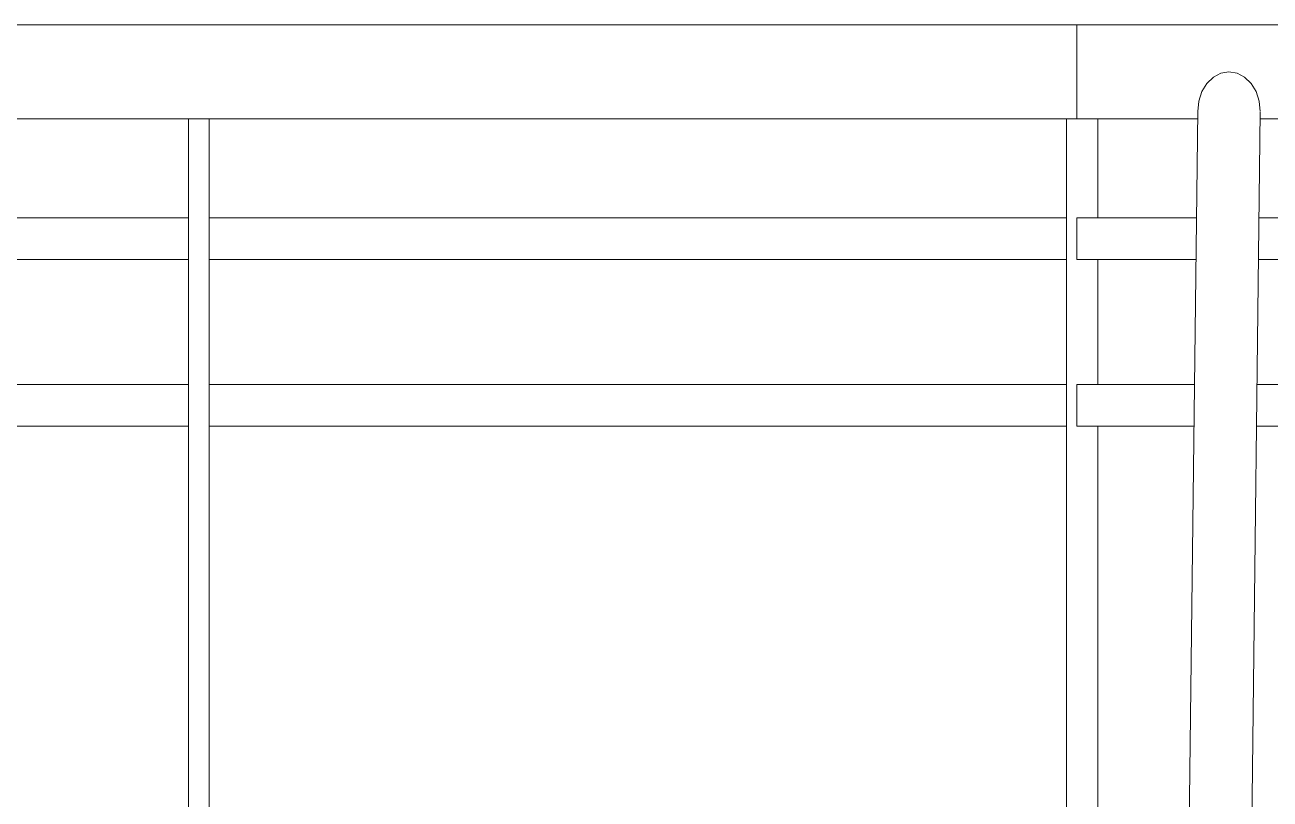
# Model space of a CAD drawing. Header units: millimetres. Extents: x -10020 to 20888, y -4665 to 12339.
# Drawn here: x 1433 to 2192, y 3519 to 3991 of the extents above; entities that cross this region are included whole.
import ezdxf

# ---------------------------------------------------------------- set-up
doc = ezdxf.new("R2010")
doc.units = ezdxf.units.MM
doc.layers.add('A-FLOR-HRAL', color=11, linetype='Continuous', lineweight=9)

# ---------------------------------------------------------------- blocks, each defined once
blk = doc.blocks.new('Railing - 2_ x 1_2_-V5-West')
at = {"layer": 'A-FLOR-HRAL'}
for p, q in [((1532.74, 3933.82), (1532.74, 3113.9)), ((1532.74, 3933.82), (1545.44, 3933.82)), ((1545.44, 3108.2), (1545.44, 3933.82)), ((1532.74, 3113.42), (1532.74, 3108.42))]:
    blk.add_line(p, q, dxfattribs=at)
blk = doc.blocks.new('Railing - Railing-380087-West')
at = {"layer": 'A-FLOR-HRAL'}
for p, q in [((1532.74, 3873.5), (1321.21, 3873.5)), ((2067.9, 3873.5), (1545.44, 3873.5)), ((1532.74, 3848.1), (1320.75, 3848.1)), ((2067.9, 3848.1), (1545.44, 3848.1)), ((1532.74, 3771.9), (1319.38, 3771.9)), ((2067.9, 3771.9), (1545.44, 3771.9)), ((1532.74, 3746.5), (1318.92, 3746.5)), ((2067.9, 3746.5), (1545.44, 3746.5))]:
    blk.add_line(p, q, dxfattribs=at)
blk.add_blockref('Railing - 2_ x 1_2_-V5-West', (0, 0))
blk = doc.blocks.new('Top Rail Type - Top Rail_Internal_-380096-West')
at = {"layer": 'A-FLOR-HRAL'}
for p, q in [((3266.29, 3990.97), (1085.75, 3990.97)), ((1322.29, 3933.82), (2067.9, 3933.82)), ((2086.95, 3933.82), (2147.83, 3933.82)), ((2185.93, 3933.82), (2258.4, 3933.82))]:
    blk.add_line(p, q, dxfattribs=at)
blk = doc.blocks.new('Top Rail Type - Top Rail_Internal_-407983-West')
at = {"layer": 'A-FLOR-HRAL'}
for p, q in [((2147.88, 3938.64), (2137.37, 3048)), ((2175.47, 3048), (2185.98, 3937.91))]:
    blk.add_line(p, q, dxfattribs=at)
at = {"layer": 'A-FLOR-HRAL', "flags": 128}
blk.add_lwpolyline([(2147.88, 3938.28), (2148.53, 3944.52), (2150.43, 3950.34), (2153.46, 3955.33), (2157.41, 3959.17), (2162, 3961.58), (2166.93, 3962.4), (2171.86, 3961.58), (2176.46, 3959.17), (2180.4, 3955.33), (2183.43, 3950.34), (2185.33, 3944.52), (2185.98, 3938.28)], dxfattribs=at)
blk = doc.blocks.new('Railing - 3_4_-V12-West')
at = {"layer": 'A-FLOR-HRAL'}
for p, q in [((2086.95, 3933.82), (2067.9, 3933.82)), ((2067.9, 3048), (2067.9, 3933.82)), ((2086.95, 3873.5), (2086.95, 3933.82)), ((2086.95, 3771.9), (2086.95, 3848.1)), ((2086.95, 3048), (2086.95, 3746.5))]:
    blk.add_line(p, q, dxfattribs=at)
blk = doc.blocks.new('Railing - Railing-408075-West')
at = {"layer": 'A-FLOR-HRAL'}
for p, q in [((2074.25, 3848.1), (2074.25, 3873.5)), ((2074.25, 3873.5), (2147.15, 3873.5)), ((2185.18, 3873.5), (2258.4, 3873.5)), ((2146.86, 3848.1), (2074.25, 3848.1)), ((2258.4, 3848.1), (2184.86, 3848.1)), ((2074.25, 3746.5), (2074.25, 3771.9)), ((2074.25, 3771.9), (2146, 3771.9)), ((2183.91, 3771.9), (2258.4, 3771.9)), ((2145.71, 3746.5), (2074.25, 3746.5)), ((2258.4, 3746.5), (2183.6, 3746.5))]:
    blk.add_line(p, q, dxfattribs=at)
blk.add_blockref('Railing - 3_4_-V12-West', (0, 0))
blk = doc.blocks.new('Top Rail Type - Top Rail_Internal_-408181-West')
at = {"layer": 'A-FLOR-HRAL'}
for p, q in [((3268.05, 3990.97), (2074.25, 3990.97)), ((2074.25, 3933.82), (2147.83, 3933.82)), ((2185.93, 3933.82), (3268.05, 3933.82))]:
    blk.add_line(p, q, dxfattribs=at)
at = {"layer": 'A-FLOR-HRAL', "flags": 128}
for points in [[(2074.25, 3962.4), (2074.25, 3968.34), (2074.25, 3974.02), (2074.25, 3979.2), (2074.25, 3983.64), (2074.25, 3987.15), (2074.25, 3989.58), (2074.25, 3990.82)], [(2074.25, 3933.98), (2074.25, 3935.22), (2074.25, 3937.65), (2074.25, 3941.16), (2074.25, 3945.6), (2074.25, 3950.78), (2074.25, 3956.46), (2074.25, 3962.4)]]:
    blk.add_lwpolyline(points, dxfattribs=at)

msp = doc.modelspace()

# ---------------------------------------------------------------- block references
for name in ['Top Rail Type - Top Rail_Internal_-380096-West', 'Top Rail Type - Top Rail_Internal_-408181-West', 'Top Rail Type - Top Rail_Internal_-407983-West', 'Railing - Railing-380087-West', 'Railing - Railing-408075-West']:
    msp.add_blockref(name, (0, 0))

doc.saveas('drawing.dxf')
